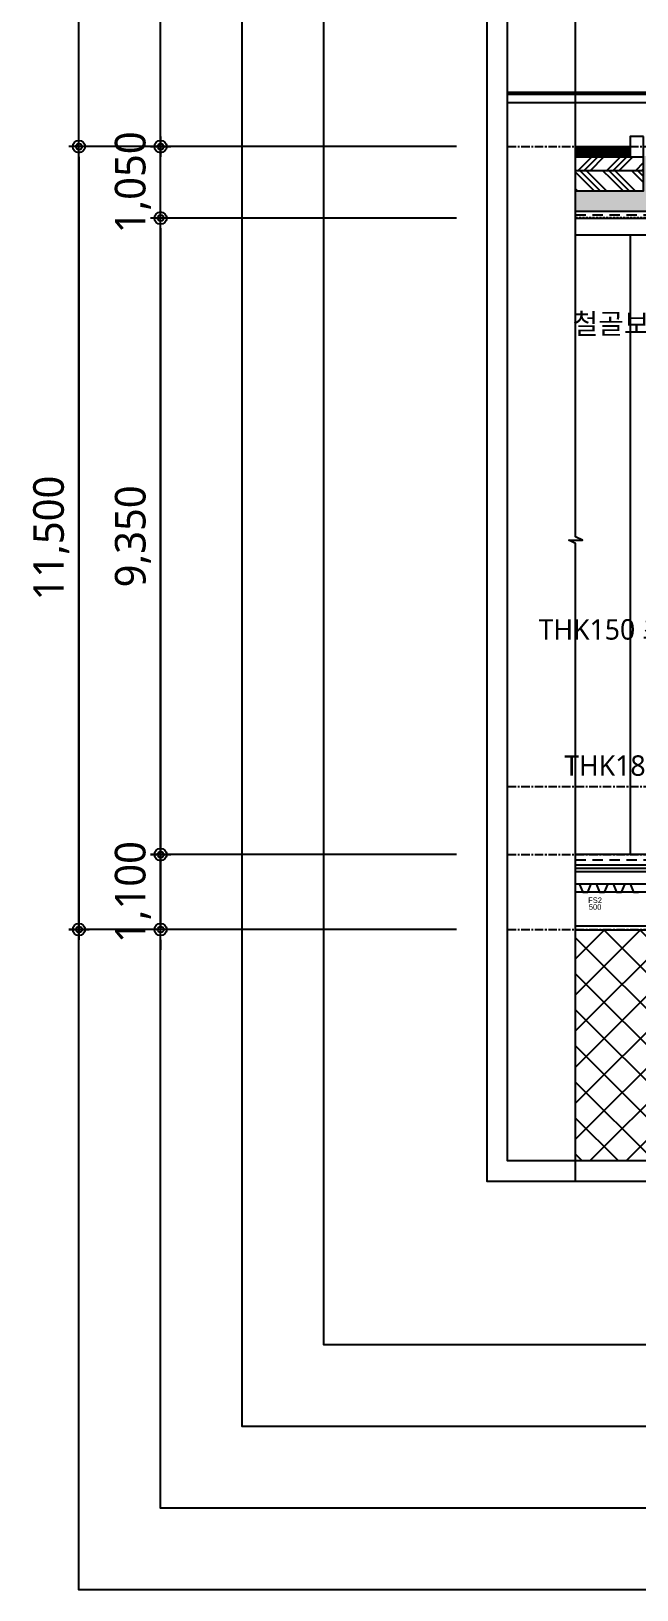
# Model space of a CAD drawing. Header units: millimetres. Extents: x 0 to 244676, y -5263 to 84354.
# Drawn here: x 135298 to 144200, y 5159 to 28055 of the extents above; entities that cross this region are included whole.
import ezdxf
from ezdxf.enums import TextEntityAlignment as Align

# ---------------------------------------------------------------- set-up
doc = ezdxf.new("R2010")
doc.units = ezdxf.units.MM
doc.header["$LTSCALE"] = 100
doc.header["$MEASUREMENT"] = 0
doc.header["$PDSIZE"] = -10
doc.linetypes.add('CENTER', pattern=[2, 1.25, -0.25, 0.25, -0.25])
doc.linetypes.add('HID', pattern=[2.5, 1.5, -1])
doc.layers.get('0').update_dxf_attribs({"linetype": 'CONTINUOUS'})
doc.layers.get('Defpoints').update_dxf_attribs({"color": 171, "linetype": 'CONTINUOUS'})
for name, color, linetype in [('251', 251, 'CONTINUOUS'), ('CEN(ST)', 1, 'CENTER'), ('CON', 2, 'CONTINUOUS'), ('DIM', 7, 'CONTINUOUS'), ('ELE-6', 8, 'CONTINUOUS'), ('FIN', 8, 'CONTINUOUS'), ('HAT-252', 252, 'CONTINUOUS'), ('INS', 5, 'BATTING'), ('NDIM', 7, 'CONTINUOUS'), ('SYM', 7, 'CONTINUOUS'), ('TEXT(MIN)', 7, 'CONTINUOUS'), ('wire-meshes', 1, 'CONTINUOUS'), ('배수판', 5, 'CONTINUOUS')]:
    doc.layers.add(name, color=color, linetype=linetype)
doc.styles.add('CGS', font='cgse', dxfattribs={"bigfont": 'cgs'})
doc.styles.add('TE', font='malgun_0.ttf')
doc.styles.add('나눔바른고딕', font='NanumBarunGothic.ttf')
doc.linetypes.add('BATTING', pattern='A,0.0001,-0.1,[134,ltypeshp.shx,S=0.1,R=0,X=-0.1,Y=0],-0.2,[134,ltypeshp.shx,S=0.1,R=180,X=0.1,Y=0],-0.1', length=0.4001)
doc.dimstyles.new('BA', dxfattribs={"dimscale": 500, "dimtxt": 3, "dimasz": 1, "dimexe": 1, "dimexo": 5, "dimgap": 0.9, "dimtad": 1, "dimdec": 0, "dimdsep": 46, "dimlunit": 6, "dimtxsty": 'TE', "dimblk": 'DDD', "dimcen": 2.5, "dimclrd": 256, "dimclre": 256, "dimclrt": 3, "dimazin": 2, "dimtfac": 1, "dimtdec": 0, "dimtix": 1, "dimtmove": 2, "dimatfit": 3, "dimldrblk": 'DDD', "dimfxl": 1, "dimtolj": 1, "dimtzin": 0, "dimarcsym": 2})

# ---------------------------------------------------------------- blocks, each defined once
blk = doc.blocks.new('DDD')
at = {"layer": 'DIM', "color": 0}
for p, q in [((-1, 0), (1, 0)), ((0, -1), (0, 1))]:
    blk.add_line(p, q, dxfattribs=at)
for radius in [0.6, 0.3]:
    blk.add_circle((0, 0), radius, dxfattribs=at)
blk = doc.blocks.new('*D234')
at = {"layer": 'Defpoints', "color": 0, "ltscale": 0.4, "transparency": 16777216}
for p in [(137200, 26359), (142300, 26359), (142300, 25309)]:
    blk.add_point(p, dxfattribs=at)
at = {"layer": 'NDIM', "lineweight": -2, "ltscale": 0.4, "transparency": 16777216}
for p, q in [((137200, 26509), (137200, 26659)), ((141550, 26359), (137050, 26359)), ((137200, 25309), (137200, 26359)), ((141550, 25309), (137050, 25309)), ((137200, 25159), (137200, 25009))]:
    blk.add_line(p, q, dxfattribs=at)
at = {"layer": 'NDIM', "lineweight": -2, "ltscale": 0.4, "transparency": 16777216, "xscale": 150, "yscale": 150, "zscale": 150}
for p, rotation in [((137200, 26359), 270), ((137200, 25309), 90)]:
    blk.add_blockref('DDD', p, dxfattribs=dict(at, rotation=rotation))
at = {"layer": 'NDIM', "color": 3, "ltscale": 0.4, "transparency": 16777216, "insert": (136794, 25834), "char_height": 450, "attachment_point": 5, "rotation": 90, "style": 'TE'}
blk.add_mtext('\\A1;1,050', dxfattribs=at)
blk = doc.blocks.new('*D235')
at = {"layer": 'Defpoints', "color": 0, "ltscale": 0.4, "transparency": 16777216}
for p in [(142300, 15959), (137200, 14859), (142300, 14859)]:
    blk.add_point(p, dxfattribs=at)
at = {"layer": 'NDIM', "lineweight": -2, "ltscale": 0.4, "transparency": 16777216}
for p, q in [((137200, 16109), (137200, 16259)), ((141550, 15959), (137050, 15959)), ((137200, 15959), (137200, 14859)), ((141550, 14859), (137050, 14859)), ((137200, 14709), (137200, 14559))]:
    blk.add_line(p, q, dxfattribs=at)
at = {"layer": 'NDIM', "lineweight": -2, "ltscale": 0.4, "transparency": 16777216, "xscale": 150, "yscale": 150, "zscale": 150}
for p, rotation in [((137200, 15959), 270), ((137200, 14859), 90)]:
    blk.add_blockref('DDD', p, dxfattribs=dict(at, rotation=rotation))
at = {"layer": 'NDIM', "color": 3, "ltscale": 0.4, "transparency": 16777216, "insert": (136794, 15409), "char_height": 450, "attachment_point": 5, "rotation": 90, "style": 'TE'}
blk.add_mtext('\\A1;1,100', dxfattribs=at)
blk = doc.blocks.new('*D247')
at = {"layer": 'Defpoints', "color": 0, "ltscale": 0.4, "transparency": 16777216}
for p in [(142300, 25309), (137200, 15959), (142300, 15959)]:
    blk.add_point(p, dxfattribs=at)
at = {"layer": 'NDIM', "lineweight": -2, "ltscale": 0.4, "transparency": 16777216}
for p, q in [((141550, 25309), (137050, 25309)), ((137200, 25159), (137200, 16109)), ((141550, 15959), (137050, 15959))]:
    blk.add_line(p, q, dxfattribs=at)
at = {"layer": 'NDIM', "lineweight": -2, "ltscale": 0.4, "transparency": 16777216, "xscale": 150, "yscale": 150, "zscale": 150}
for p, rotation in [((137200, 25309), 90), ((137200, 15959), 270)]:
    blk.add_blockref('DDD', p, dxfattribs=dict(at, rotation=rotation))
at = {"layer": 'NDIM', "color": 3, "ltscale": 0.4, "transparency": 16777216, "insert": (136795, 20634), "char_height": 450, "attachment_point": 5, "rotation": 90, "style": 'TE'}
blk.add_mtext('\\A1;9,350', dxfattribs=at)
blk = doc.blocks.new('*D255')
at = {"layer": 'Defpoints', "color": 0, "ltscale": 0.4, "transparency": 16777216}
for p in [(143940, 25059), (145590, 25059), (143940, 15959)]:
    blk.add_point(p, dxfattribs=at)
at = {"layer": 'NDIM', "lineweight": -2, "ltscale": 0.4, "transparency": 16777216}
for p, q in [((144690, 25059), (145740, 25059)), ((145590, 16109), (145590, 24909)), ((144690, 15959), (145740, 15959))]:
    blk.add_line(p, q, dxfattribs=at)
at = {"layer": 'NDIM', "lineweight": -2, "ltscale": 0.4, "transparency": 16777216, "xscale": 150, "yscale": 150, "zscale": 150}
for p, rotation in [((145590, 25059), 90), ((145590, 15959), 270)]:
    blk.add_blockref('DDD', p, dxfattribs=dict(at, rotation=rotation))
at = {"layer": 'NDIM', "color": 3, "ltscale": 0.4, "transparency": 16777216, "insert": (145274, 20509), "char_height": 300, "attachment_point": 5, "rotation": 90, "style": 'TE'}
blk.add_mtext('\\A1;CH:9,100', dxfattribs=at)
blk = doc.blocks.new('*D176')
at = {"layer": 'Defpoints', "color": 0, "ltscale": 0.4, "transparency": 16777216}
for p in [(142300, 26359), (136000, 14859), (142300, 14859)]:
    blk.add_point(p, dxfattribs=at)
at = {"layer": 'NDIM', "lineweight": -2, "ltscale": 0.4, "transparency": 16777216}
for p, q in [((141550, 26359), (135850, 26359)), ((136000, 26209), (136000, 15009)), ((141550, 14859), (135850, 14859))]:
    blk.add_line(p, q, dxfattribs=at)
at = {"layer": 'NDIM', "lineweight": -2, "ltscale": 0.4, "transparency": 16777216, "xscale": 150, "yscale": 150, "zscale": 150}
for p, rotation in [((136000, 26359), 90), ((136000, 14859), 270)]:
    blk.add_blockref('DDD', p, dxfattribs=dict(at, rotation=rotation))
at = {"layer": 'NDIM', "color": 3, "ltscale": 0.4, "transparency": 16777216, "insert": (135594, 20609), "char_height": 450, "attachment_point": 5, "rotation": 90, "style": 'TE'}
blk.add_mtext('\\A1;11,500', dxfattribs=at)

msp = doc.modelspace()

# ---------------------------------------------------------------- hatches: boundary and pattern name
at = {"layer": '251', "ltscale": 10000}
h = msp.add_hatch(dxfattribs=at)
h.set_pattern_fill('DASH', color=256, scale=800)
h.set_pattern_definition([(0, (54863.48, 9055.18), (100, 100), [100, -100])])
h.paths.add_polyline_path([(158590.8, 25409), (158590.8, 26219), (144300, 26219), (144300, 25709), (143300, 25709), (143300, 25409)])
at = {"layer": 'HAT-252', "ltscale": 10000}
h = msp.add_hatch(dxfattribs=at)
h.set_pattern_fill('ANSI31', color=256, scale=150, angle=135)
h.paths.add_polyline_path([(144100, 26209), (143300, 26209), (143300, 26359), (144100, 26359)])
h = msp.add_hatch(dxfattribs=at)
h.set_pattern_fill('ANSI37', color=256, scale=3000)
h.paths.add_polyline_path([(216500, 25819), (211500, 25819), (211500, 13509), (211600, 13509), (211600, 13449), (207400, 13449), (207400, 13509), (207500, 13509), (207500, 15709), (210700, 15709), (210700, 25609), (210500, 25609), (210500, 26209), (200900, 26209), (200900, 26009), (200800, 26009), (200800, 24859), (200700, 24859), (200700, 25059), (199000, 25059), (199000, 25024), (198035, 25024), (198035, 15709), (198600, 15709), (198600, 13509), (198700, 13509), (198700, 13449), (196565.4, 13449), (195468.4, 15349), (169800.1, 15349), (169684.6, 15149), (158725, 15149), (158609.5, 15349), (156950.1, 15349), (156834.6, 15149), (154307.8, 15149), (154134.6, 14849), (143300.1, 14849), (143300, 11459), (216500, 11459)])
at = {"layer": 'HAT-252', "ltscale": 100}
h = msp.add_hatch(dxfattribs=at)
h.set_pattern_fill('GOST_GROUND', color=256, scale=30)
h.set_pattern_definition([(45, (-35034262.3, 1120017.95), (424.2640687, -3e-14), [600]), (45, (-35034172.3, 1120017.95), (424.2640687, -3e-14), [600]), (45, (-35034082.3, 1120017.95), (424.2640687, -3e-14), [600])])
h.paths.add_polyline_path([(144300, 26009), (144300, 26209), (143300, 26209), (143300, 26009)])
h = msp.add_hatch(dxfattribs=at)
h.set_pattern_fill('GOST_GROUND', color=256, scale=30, angle=90)
h.set_pattern_definition([(135, (6e-05, -0.0006), (3e-14, 424.26407), [600]), (135, (6e-05, 90), (3e-14, 424.26407), [600]), (135, (6e-05, 180), (3e-14, 424.26407), [600])])
h.paths.add_polyline_path([(143300, 25709), (143300, 26009), (144300, 26009), (144300, 25709)])

# ---------------------------------------------------------------- linework, layer by layer
at = {"ltscale": 10000}
msp.add_lwpolyline([(144300, 26509), (144100, 26509), (144100, 26209), (144300, 26209)], close=True, dxfattribs=at)
at = {"layer": '251', "ltscale": 0.5}
for points in [[(143300, 26359), (144100, 26359)], [(143300, 26209), (144100, 26209)], [(143300, 25709), (144300, 25709), (144300, 26209)], [(143300, 26009), (144300, 26009)], [(143300, 25409), (158710.8, 25409)]]:
    msp.add_lwpolyline(points, dxfattribs=at)
at = {"layer": 'CEN(ST)'}
for p, q in [((142300, 26359), (216500, 26359)), ((142300, 16959), (216500, 16959)), ((142300, 15959), (216500, 15959)), ((142300, 14859), (216500, 14859))]:
    msp.add_line(p, q, dxfattribs=at)
at = {"layer": 'CON', "ltscale": 10000}
msp.add_line((158730.8, 25059), (143300, 25059), dxfattribs=at)
at = {"layer": 'CON', "ltscale": 0.1}
for p, q in [((153600.1, 15409), (143300, 15409)), ((154100, 14909), (143300, 14909))]:
    msp.add_line(p, q, dxfattribs=at)
at = {"layer": 'CON', "ltscale": 1000}
msp.add_lwpolyline([(143300, 25309), (158730.8, 25309)], dxfattribs=at)
at = {"layer": 'Defpoints'}
for p, q in [((142300, 27159), (216500, 27159)), ((142300, 27129), (216500, 27129)), ((142300, 27009), (216500, 27009))]:
    msp.add_line(p, q, dxfattribs=at)
at = {"layer": 'Defpoints', "ltscale": 10000}
for points in [[(222800, 5159), (136000, 5159), (136000, 39691), (222800, 39691)], [(221600, 6359), (137200, 6359), (137200, 38491), (221600, 38491)], [(220400, 7559), (138400, 7559), (138400, 37291), (220400, 37291)], [(219200, 8759), (139600, 8759), (139600, 36091), (219200, 36091)], [(216800, 11159), (142000, 11159), (142000, 33691), (216800, 33691)], [(216500, 11459), (142300, 11459), (142300, 33391), (216500, 33391)]]:
    msp.add_lwpolyline(points, close=True, dxfattribs=at)
at = {"layer": 'ELE-6', "ltscale": 10000}
msp.add_line((144100.1, 25059), (144100.1, 15959), dxfattribs=at)
at = {"layer": 'FIN'}
for points in [[(153600, 15959), (143300, 15959)], [(143300, 15809), (153600, 15809)], [(143300, 15709), (153600, 15709)], [(143300, 15529), (153600, 15529)]]:
    msp.add_lwpolyline(points, dxfattribs=at)
at = {"layer": 'FIN', "ltscale": 0.1}
msp.add_lwpolyline([(198600, 13509), (198700, 13509), (198700, 13449), (196565.4, 13449), (195468.4, 15349), (169800.1, 15349), (169684.6, 15149), (158725, 15149), (158609.5, 15349), (156950.1, 15349), (156834.6, 15149), (154307.8, 15149), (154134.6, 14849), (143300.1, 14849)], dxfattribs=at)
at = {"layer": 'HAT-252', "linetype": 'HID', "ltscale": 0.2}
msp.add_lwpolyline([(143300, 25319), (158720.8, 25319), (158720.8, 26509)], dxfattribs=at)
at = {"layer": 'INS', "ltscale": 0.12}
msp.add_lwpolyline([(143300, 15759), (153600, 15759)], dxfattribs=at)
at = {"layer": 'SYM', "color": 8}
msp.add_lwpolyline([(143300, 11159), (143300.1, 20529), (143200, 20579), (143400, 20579), (143300, 20629), (143300, 33691)], dxfattribs=at)
at = {"layer": 'wire-meshes', "linetype": 'HID'}
for points in [[(143300, 25359), (158710.8, 25359)], [(143300, 15884), (153600, 15884)]]:
    msp.add_lwpolyline(points, dxfattribs=at)
at = {"layer": '배수판'}
msp.add_lwpolyline([(143300, 15529), (143353.1, 15529), (143404.4, 15409), (143477.7, 15409), (143529, 15529), (143602.3, 15529), (143653.6, 15409), (143727, 15409), (143778.3, 15529), (143851.6, 15529), (143902.9, 15409), (143976.2, 15409), (144027.5, 15529), (144100.8, 15529), (144152.1, 15409), (144225.5, 15409)], dxfattribs=at)

# ---------------------------------------------------------------- texts
at = {"layer": 'Defpoints', "style": 'CGS'}
for s, p in [('FS2', (143586.4, 15225.3)), ('500', (143586.4, 15125.3))]:
    msp.add_text(s, height=80, dxfattribs=at).set_placement(p, align=Align.BOTTOM_CENTER)
at = {"layer": 'TEXT(MIN)', "style": '나눔바른고딕'}
msp.add_text('철골보 내화뿜칠(3H)-공통', height=300, dxfattribs=at).set_placement((143255.2, 23757.2), align=Align.MIDDLE_LEFT)
for s, p in [('THK150 초평탄콘크리트(섬유보강제 삽입)', (149884.2, 19266.9)), ('THK180 무근콘크리트(섬유보강제 삽입)', (149884.2, 17266.9))]:
    msp.add_text(s, height=300, dxfattribs=at).set_placement(p, align=Align.MIDDLE_RIGHT)

# ---------------------------------------------------------------- dimensions: what is measured, and where the dimension line sits
at = {"layer": 'NDIM', "ltscale": 0.4}
for base, p1, p2, picture, middle in [((137200, 26359), (142300, 25309), (142300, 26359), '*D234', (136793.5, 25834)), ((136000, 14859), (142300, 26359), (142300, 14859), '*D176', (135593.5, 20609)), ((137200, 15959), (142300, 25309), (142300, 15959), '*D247', (136794.8, 20634)), ((137200, 14859), (142300, 15959), (142300, 14859), '*D235', (136793.5, 15409))]:
    dim = msp.add_linear_dim(base=base, p1=p1, p2=p2, angle=90, dimstyle='BA', override={"dimscale": 150}, dxfattribs=at)
    dim.commit()
    dim.dimension.update_dxf_attribs({"geometry": picture, "text_midpoint": middle})
dim = msp.add_linear_dim(base=(145589.8, 25059), p1=(143939.8, 15959), p2=(143939.8, 25059), angle=90, text='CH:<>', dimstyle='BA', override={"dimscale": 150, "dimtxt": 2}, dxfattribs=at)
dim.commit()
dim.dimension.update_dxf_attribs({"geometry": '*D255', "text_midpoint": (145273.8, 20509)})

doc.saveas('drawing.dxf')
